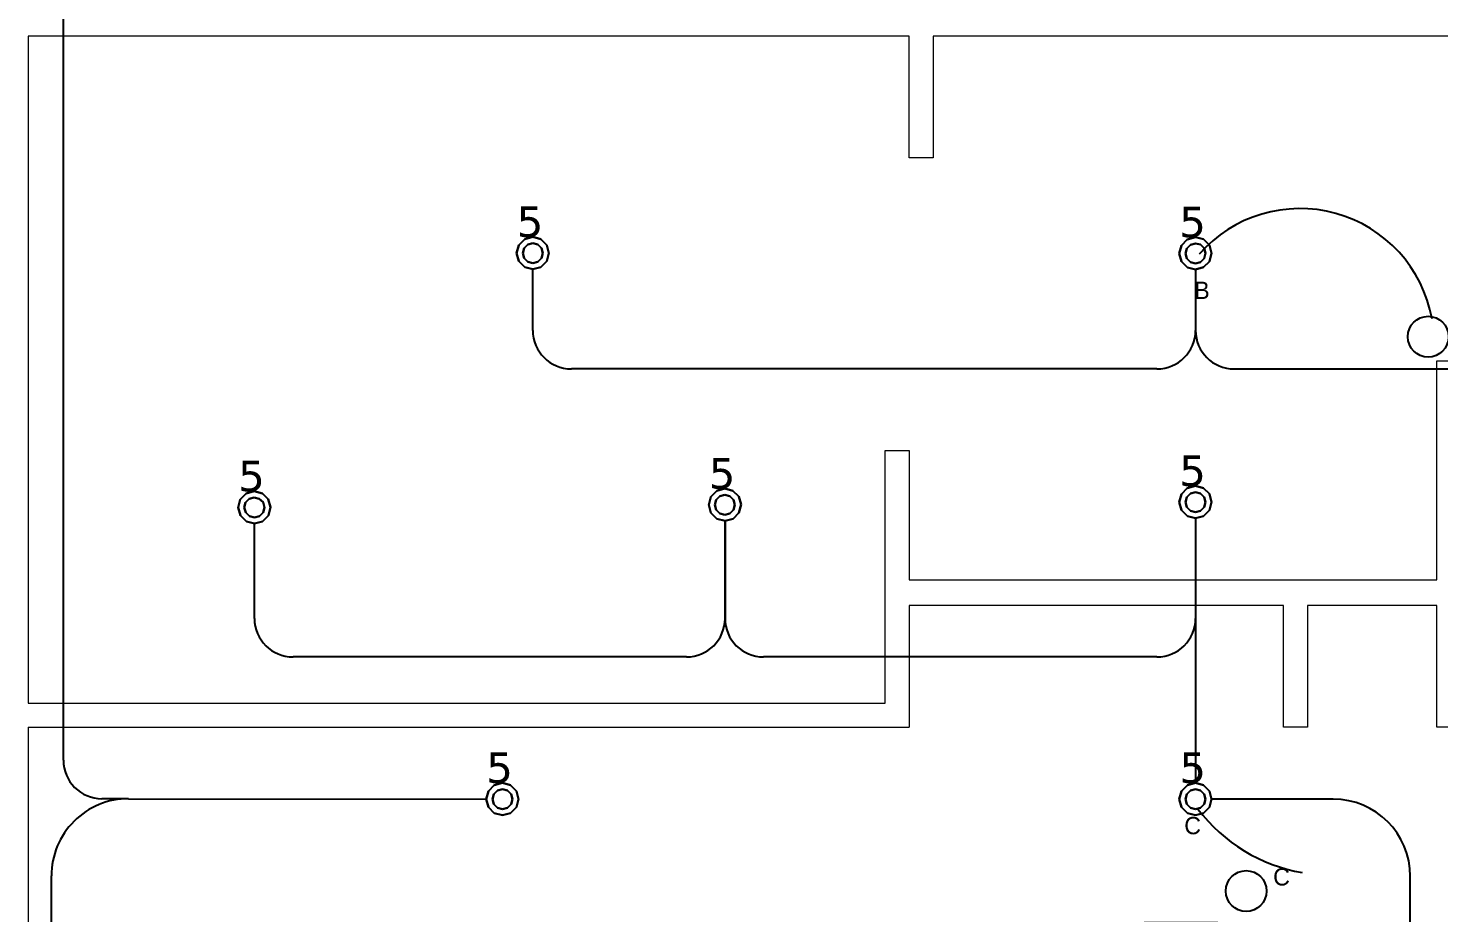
# Model space of a CAD drawing. Header units: inches. Extents: x -2 to 2474, y 1 to 287.
# Drawn here: x 21.74 to 37.42, y 126.76 to 136.59 of the extents above; entities that cross this region are included whole.
import ezdxf

# ---------------------------------------------------------------- set-up
doc = ezdxf.new("R2010")
doc.units = ezdxf.units.IN
doc.header["$MEASUREMENT"] = 0
doc.layers.add('0.25', color=4, linetype='Continuous')
doc.layers.add('PDF_0', color=7, linetype='Continuous')
for name, color, linetype, true_color in [('DLX_CALC', 3, 'Continuous', 0x00ff00), ('DLX_LUM', 7, 'Continuous', 0xffd400), ('DLX_LUMKEY_IDX', 7, 'Continuous', 0x969696)]:
    doc.layers.add(name, color=color, linetype=linetype, true_color=true_color)
doc.styles.add('TableTextStyle', font='')
doc.styles.get('TableTextStyle').set_extended_font_data('VERDANA.TTF')

msp = doc.modelspace()

# ---------------------------------------------------------------- linework, layer by layer
at = {"lineweight": 5}
for p, q in [((37.66288, 136.50394), (31.79924, 136.50394)), ((37.39636, 131.67976), (37.39636, 132.89691)), ((21.7422, 128.82789), (31.53271, 128.82789))]:
    msp.add_line(p, q, dxfattribs=at)
at = {"color": 3, "transparency": 33554585}
for centre in [(37.29984, 133.16534), (35.27725, 127.00552)]:
    msp.add_circle(centre, 0.22679, dxfattribs=at)
at = {"layer": '0.25'}
for p, q in [((22.13268, 128.46045), (22.13268, 137.222)), ((27.34949, 133.23558), (27.34949, 133.91391)), ((34.71483, 133.91138), (34.71483, 133.23558)), ((34.71483, 133.23558), (34.71483, 133.23558)), ((34.28616, 132.8069), (27.77817, 132.8069)), ((35.14351, 132.8069), (41.8209, 132.8069)), ((24.25638, 130.03482), (24.25638, 131.08883)), ((29.48561, 130.03482), (29.48561, 131.11816)), ((29.48561, 131.11816), (29.48561, 130.03482)), ((34.71483, 131.1475), (34.71483, 130.03482)), ((34.71483, 130.03482), (34.71382, 128.20609)), ((29.05693, 129.60614), (24.68506, 129.60614)), ((34.28616, 129.60614), (29.91429, 129.60614)), ((22.85837, 128.03177), (22.56136, 128.03177)), ((22.85837, 128.03177), (26.83206, 128.02653)), ((36.24382, 128.02653), (34.89338, 128.02653)), ((21.99989, 125.25187), (21.99989, 127.17441)), ((37.10118, 124.49138), (37.10118, 127.16917))]:
    msp.add_line(p, q, dxfattribs=at)
for centre, radius, start, end in [((27.77817, 133.23558), 0.42868, 180, 270), ((34.28616, 133.23558), 0.42868, 270, 0), ((35.14351, 133.23558), 0.42868, 180, 270), ((24.68506, 130.03482), 0.42868, 180, 270), ((29.05693, 130.03482), 0.42868, 270, 0), ((29.91429, 130.03482), 0.42868, 180, 270), ((34.28616, 130.03482), 0.42868, 270, 0), ((22.56136, 128.46045), 0.42868, 180, 270), ((22.85724, 127.17441), 0.85736, 89.924403, 180), ((36.24382, 127.16917), 0.85736, 0, 90)]:
    msp.add_arc(centre, radius, start, end, dxfattribs=at)
at = {"layer": 'DLX_CALC'}
for centre, radius, start, end in [((35.87507, 133.09707), 1.49178, 10.338193, 138.641454), ((36.21256, 129.02775), 1.84381, 217.076117, 260.276679)]:
    msp.add_arc(centre, radius, start, end, dxfattribs=at)
at = {"layer": 'DLX_LUM'}
for points in [[(27.25971, 134.24897, 0), (27.19399, 134.18325, 0)], [(27.19399, 134.18325, 0), (27.25971, 134.24897, 0)], [(27.19399, 134.18325, 0), (27.25971, 134.24897, 0)], [(27.25971, 134.24897, 0), (27.19399, 134.18325, 0)], [(27.29374, 134.19004, 0), (27.25292, 134.14923, 0)], [(27.25292, 134.14923, 0), (27.29374, 134.19004, 0)], [(27.34949, 134.27303, 0), (27.25971, 134.24897, 0)], [(27.25971, 134.24897, 0), (27.34949, 134.27303, 0)], [(27.25971, 134.24897, 0), (27.34949, 134.27303, 0)], [(27.34949, 134.27303, 0), (27.25971, 134.24897, 0)], [(27.25971, 134.24897, 0), (27.25971, 134.24897, 0)], [(27.25971, 134.24897, 0), (27.25971, 134.24897, 0)], [(27.34949, 134.20498, 0), (27.29374, 134.19004, 0)], [(27.29374, 134.19004, 0), (27.34949, 134.20498, 0)], [(27.43927, 134.24897, 0), (27.34949, 134.27303, 0)], [(27.34949, 134.27303, 0), (27.34949, 134.27303, 0)], [(27.34949, 134.27303, 0), (27.43927, 134.24897, 0)], [(27.34949, 134.27303, 0), (27.34949, 134.27303, 0)], [(27.34949, 134.27303, 0), (27.43927, 134.24897, 0)], [(27.43927, 134.24897, 0), (27.34949, 134.27303, 0)], [(27.40525, 134.19004, 0), (27.34949, 134.20498, 0)], [(27.34949, 134.20498, 0), (27.40525, 134.19004, 0)], [(27.44607, 134.14923, 0), (27.40525, 134.19004, 0)], [(27.40525, 134.19004, 0), (27.44607, 134.14923, 0)], [(27.50499, 134.18325, 0), (27.43927, 134.24897, 0)], [(27.43927, 134.24897, 0), (27.43927, 134.24897, 0)], [(27.43927, 134.24897, 0), (27.50499, 134.18325, 0)], [(27.43927, 134.24897, 0), (27.43927, 134.24897, 0)], [(27.43927, 134.24897, 0), (27.50499, 134.18325, 0)], [(27.50499, 134.18325, 0), (27.43927, 134.24897, 0)], [(34.62318, 134.24593, 0), (34.55782, 134.17984, 0)], [(34.55782, 134.17984, 0), (34.62318, 134.24593, 0)], [(34.55782, 134.17984, 0), (34.62318, 134.24593, 0)], [(34.62318, 134.24593, 0), (34.55782, 134.17984, 0)], [(34.65753, 134.1872, 0), (34.61694, 134.14615, 0)], [(34.61694, 134.14615, 0), (34.65753, 134.1872, 0)], [(34.71282, 134.27049, 0), (34.62318, 134.24593, 0)], [(34.62318, 134.24593, 0), (34.71282, 134.27049, 0)], [(34.62318, 134.24593, 0), (34.71282, 134.27049, 0)], [(34.71282, 134.27049, 0), (34.62318, 134.24593, 0)], [(34.62318, 134.24593, 0), (34.62318, 134.24593, 0)], [(34.62318, 134.24593, 0), (34.62318, 134.24593, 0)], [(34.7132, 134.20244, 0), (34.65753, 134.1872, 0)], [(34.65753, 134.1872, 0), (34.7132, 134.20244, 0)], [(34.80273, 134.24694, 0), (34.71282, 134.27049, 0)], [(34.71282, 134.27049, 0), (34.71282, 134.27049, 0)], [(34.71282, 134.27049, 0), (34.80273, 134.24694, 0)], [(34.71282, 134.27049, 0), (34.71282, 134.27049, 0)], [(34.71282, 134.27049, 0), (34.80273, 134.24694, 0)], [(34.80273, 134.24694, 0), (34.71282, 134.27049, 0)], [(34.76904, 134.18782, 0), (34.7132, 134.20244, 0)], [(34.7132, 134.20244, 0), (34.76904, 134.18782, 0)], [(34.81009, 134.14723, 0), (34.76904, 134.18782, 0)], [(34.76904, 134.18782, 0), (34.81009, 134.14723, 0)], [(34.86882, 134.18159, 0), (34.80273, 134.24694, 0)], [(34.80273, 134.24694, 0), (34.80273, 134.24694, 0)], [(34.80273, 134.24694, 0), (34.86882, 134.18159, 0)], [(34.80273, 134.24694, 0), (34.80273, 134.24694, 0)], [(34.80273, 134.24694, 0), (34.86882, 134.18159, 0)], [(34.86882, 134.18159, 0), (34.80273, 134.24694, 0)], [(27.19399, 134.18325, 0), (27.16993, 134.09347, 0)], [(27.16993, 134.09347, 0), (27.19399, 134.18325, 0)], [(27.16993, 134.09347, 0), (27.19399, 134.18325, 0)], [(27.19399, 134.18325, 0), (27.16993, 134.09347, 0)], [(27.16993, 134.09347, 0), (27.16993, 134.09347, 0)], [(27.16993, 134.09347, 0), (27.19399, 134.00369, 0)], [(27.19399, 134.00369, 0), (27.16993, 134.09347, 0)], [(27.16993, 134.09347, 0), (27.16993, 134.09347, 0)], [(27.19399, 134.00369, 0), (27.16993, 134.09347, 0)], [(27.16993, 134.09347, 0), (27.19399, 134.00369, 0)], [(27.19399, 134.18325, 0), (27.19399, 134.18325, 0)], [(27.19399, 134.18325, 0), (27.19399, 134.18325, 0)], [(27.25292, 134.14923, 0), (27.23798, 134.09347, 0)], [(27.23798, 134.09347, 0), (27.25292, 134.14923, 0)], [(27.23798, 134.09347, 0), (27.25292, 134.03772, 0)], [(27.25292, 134.03772, 0), (27.23798, 134.09347, 0)], [(27.25292, 134.03772, 0), (27.29374, 133.9969, 0)], [(27.29374, 133.9969, 0), (27.25292, 134.03772, 0)], [(27.40525, 133.9969, 0), (27.44607, 134.03772, 0)], [(27.44607, 134.03772, 0), (27.40525, 133.9969, 0)], [(27.46101, 134.09347, 0), (27.44607, 134.14923, 0)], [(27.44607, 134.14923, 0), (27.46101, 134.09347, 0)], [(27.44607, 134.03772, 0), (27.46101, 134.09347, 0)], [(27.46101, 134.09347, 0), (27.44607, 134.03772, 0)], [(27.52905, 134.09347, 0), (27.50499, 134.18325, 0)], [(27.50499, 134.18325, 0), (27.50499, 134.18325, 0)], [(27.50499, 134.18325, 0), (27.52905, 134.09347, 0)], [(27.50499, 134.18325, 0), (27.50499, 134.18325, 0)], [(27.50499, 134.18325, 0), (27.52905, 134.09347, 0)], [(27.52905, 134.09347, 0), (27.50499, 134.18325, 0)], [(27.50499, 134.00369, 0), (27.52905, 134.09347, 0)], [(27.52905, 134.09347, 0), (27.50499, 134.00369, 0)], [(27.52905, 134.09347, 0), (27.50499, 134.00369, 0)], [(27.50499, 134.00369, 0), (27.52905, 134.09347, 0)], [(27.52905, 134.09347, 0), (27.52905, 134.09347, 0)], [(27.52905, 134.09347, 0), (27.52905, 134.09347, 0)], [(34.55782, 134.17984, 0), (34.53427, 134.08992, 0)], [(34.53427, 134.08992, 0), (34.55782, 134.17984, 0)], [(34.53427, 134.08992, 0), (34.55782, 134.17984, 0)], [(34.55782, 134.17984, 0), (34.53427, 134.08992, 0)], [(34.53427, 134.08992, 0), (34.53427, 134.08992, 0)], [(34.53427, 134.08992, 0), (34.55883, 134.00028, 0)], [(34.55883, 134.00028, 0), (34.53427, 134.08992, 0)], [(34.53427, 134.08992, 0), (34.53427, 134.08992, 0)], [(34.55883, 134.00028, 0), (34.53427, 134.08992, 0)], [(34.53427, 134.08992, 0), (34.55883, 134.00028, 0)], [(34.55782, 134.17984, 0), (34.55782, 134.17984, 0)], [(34.55782, 134.17984, 0), (34.55782, 134.17984, 0)], [(34.61694, 134.14615, 0), (34.60231, 134.09031, 0)], [(34.60231, 134.09031, 0), (34.61694, 134.14615, 0)], [(34.60231, 134.09031, 0), (34.61757, 134.03464, 0)], [(34.61757, 134.03464, 0), (34.60231, 134.09031, 0)], [(34.61757, 134.03464, 0), (34.65861, 133.99404, 0)], [(34.65861, 133.99404, 0), (34.61757, 134.03464, 0)], [(34.77013, 133.99467, 0), (34.81071, 134.03572, 0)], [(34.81071, 134.03572, 0), (34.77013, 133.99467, 0)], [(34.82534, 134.09156, 0), (34.81009, 134.14723, 0)], [(34.81009, 134.14723, 0), (34.82534, 134.09156, 0)], [(34.81071, 134.03572, 0), (34.82534, 134.09156, 0)], [(34.82534, 134.09156, 0), (34.81071, 134.03572, 0)], [(34.89338, 134.09194, 0), (34.86882, 134.18159, 0)], [(34.86882, 134.18159, 0), (34.86882, 134.18159, 0)], [(34.86882, 134.18159, 0), (34.89338, 134.09194, 0)], [(34.86882, 134.18159, 0), (34.86882, 134.18159, 0)], [(34.86882, 134.18159, 0), (34.89338, 134.09194, 0)], [(34.89338, 134.09194, 0), (34.86882, 134.18159, 0)], [(34.86983, 134.00203, 0), (34.89338, 134.09194, 0)], [(34.89338, 134.09194, 0), (34.86983, 134.00203, 0)], [(34.89338, 134.09194, 0), (34.86983, 134.00203, 0)], [(34.86983, 134.00203, 0), (34.89338, 134.09194, 0)], [(34.89338, 134.09194, 0), (34.89338, 134.09194, 0)], [(34.89338, 134.09194, 0), (34.89338, 134.09194, 0)], [(27.19399, 134.00369, 0), (27.19399, 134.00369, 0)], [(27.19399, 134.00369, 0), (27.25971, 133.93797, 0)], [(27.25971, 133.93797, 0), (27.19399, 134.00369, 0)], [(27.19399, 134.00369, 0), (27.19399, 134.00369, 0)], [(27.25971, 133.93797, 0), (27.19399, 134.00369, 0)], [(27.19399, 134.00369, 0), (27.25971, 133.93797, 0)], [(27.25971, 133.93797, 0), (27.34949, 133.91391, 0)], [(27.34949, 133.91391, 0), (27.25971, 133.93797, 0)], [(27.25971, 133.93797, 0), (27.25971, 133.93797, 0)], [(27.25971, 133.93797, 0), (27.25971, 133.93797, 0)], [(27.34949, 133.91391, 0), (27.25971, 133.93797, 0)], [(27.25971, 133.93797, 0), (27.34949, 133.91391, 0)], [(27.29374, 133.9969, 0), (27.34949, 133.98196, 0)], [(27.34949, 133.98196, 0), (27.29374, 133.9969, 0)], [(27.34949, 133.98196, 0), (27.40525, 133.9969, 0)], [(27.40525, 133.9969, 0), (27.34949, 133.98196, 0)], [(27.34949, 133.91391, 0), (27.43927, 133.93797, 0)], [(27.43927, 133.93797, 0), (27.34949, 133.91391, 0)], [(27.43927, 133.93797, 0), (27.34949, 133.91391, 0)], [(27.34949, 133.91391, 0), (27.43927, 133.93797, 0)], [(27.34949, 133.91391, 0), (27.34949, 133.91391, 0)], [(27.34949, 133.91391, 0), (27.34949, 133.91391, 0)], [(27.43927, 133.93797, 0), (27.50499, 134.00369, 0)], [(27.50499, 134.00369, 0), (27.43927, 133.93797, 0)], [(27.50499, 134.00369, 0), (27.43927, 133.93797, 0)], [(27.43927, 133.93797, 0), (27.50499, 134.00369, 0)], [(27.43927, 133.93797, 0), (27.43927, 133.93797, 0)], [(27.43927, 133.93797, 0), (27.43927, 133.93797, 0)], [(27.50499, 134.00369, 0), (27.50499, 134.00369, 0)], [(27.50499, 134.00369, 0), (27.50499, 134.00369, 0)], [(34.55883, 134.00028, 0), (34.55883, 134.00028, 0)], [(34.55883, 134.00028, 0), (34.62492, 133.93493, 0)], [(34.62492, 133.93493, 0), (34.55883, 134.00028, 0)], [(34.55883, 134.00028, 0), (34.55883, 134.00028, 0)], [(34.62492, 133.93493, 0), (34.55883, 134.00028, 0)], [(34.55883, 134.00028, 0), (34.62492, 133.93493, 0)], [(34.62492, 133.93493, 0), (34.71483, 133.91138, 0)], [(34.71483, 133.91138, 0), (34.62492, 133.93493, 0)], [(34.62492, 133.93493, 0), (34.62492, 133.93493, 0)], [(34.62492, 133.93493, 0), (34.62492, 133.93493, 0)], [(34.71483, 133.91138, 0), (34.62492, 133.93493, 0)], [(34.62492, 133.93493, 0), (34.71483, 133.91138, 0)], [(34.65861, 133.99404, 0), (34.71445, 133.97942, 0)], [(34.71445, 133.97942, 0), (34.65861, 133.99404, 0)], [(34.71445, 133.97942, 0), (34.77013, 133.99467, 0)], [(34.77013, 133.99467, 0), (34.71445, 133.97942, 0)], [(34.71483, 133.91138, 0), (34.80448, 133.93594, 0)], [(34.80448, 133.93594, 0), (34.71483, 133.91138, 0)], [(34.80448, 133.93594, 0), (34.71483, 133.91138, 0)], [(34.71483, 133.91138, 0), (34.80448, 133.93594, 0)], [(34.71483, 133.91138, 0), (34.71483, 133.91138, 0)], [(34.71483, 133.91138, 0), (34.71483, 133.91138, 0)], [(34.80448, 133.93594, 0), (34.86983, 134.00203, 0)], [(34.86983, 134.00203, 0), (34.80448, 133.93594, 0)], [(34.86983, 134.00203, 0), (34.80448, 133.93594, 0)], [(34.80448, 133.93594, 0), (34.86983, 134.00203, 0)], [(34.80448, 133.93594, 0), (34.80448, 133.93594, 0)], [(34.80448, 133.93594, 0), (34.80448, 133.93594, 0)], [(34.86983, 134.00203, 0), (34.86983, 134.00203, 0)], [(34.86983, 134.00203, 0), (34.86983, 134.00203, 0)], [(24.16473, 131.42338, 0), (24.09937, 131.35729, 0)], [(24.09937, 131.35729, 0), (24.16473, 131.42338, 0)], [(24.09937, 131.35729, 0), (24.16473, 131.42338, 0)], [(24.16473, 131.42338, 0), (24.09937, 131.35729, 0)], [(24.19908, 131.36465, 0), (24.15849, 131.3236, 0)], [(24.15849, 131.3236, 0), (24.19908, 131.36465, 0)], [(24.25437, 131.44794, 0), (24.16473, 131.42338, 0)], [(24.16473, 131.42338, 0), (24.25437, 131.44794, 0)], [(24.16473, 131.42338, 0), (24.25437, 131.44794, 0)], [(24.25437, 131.44794, 0), (24.16473, 131.42338, 0)], [(24.16473, 131.42338, 0), (24.16473, 131.42338, 0)], [(24.16473, 131.42338, 0), (24.16473, 131.42338, 0)], [(24.25475, 131.3799, 0), (24.19908, 131.36465, 0)], [(24.19908, 131.36465, 0), (24.25475, 131.3799, 0)], [(24.34428, 131.42439, 0), (24.25437, 131.44794, 0)], [(24.25437, 131.44794, 0), (24.25437, 131.44794, 0)], [(24.25437, 131.44794, 0), (24.34428, 131.42439, 0)], [(24.25437, 131.44794, 0), (24.25437, 131.44794, 0)], [(24.25437, 131.44794, 0), (24.34428, 131.42439, 0)], [(24.34428, 131.42439, 0), (24.25437, 131.44794, 0)], [(24.31059, 131.36527, 0), (24.25475, 131.3799, 0)], [(24.25475, 131.3799, 0), (24.31059, 131.36527, 0)], [(24.35164, 131.32468, 0), (24.31059, 131.36527, 0)], [(24.31059, 131.36527, 0), (24.35164, 131.32468, 0)], [(24.41037, 131.35904, 0), (24.34428, 131.42439, 0)], [(24.34428, 131.42439, 0), (24.34428, 131.42439, 0)], [(24.34428, 131.42439, 0), (24.41037, 131.35904, 0)], [(24.34428, 131.42439, 0), (24.34428, 131.42439, 0)], [(24.34428, 131.42439, 0), (24.41037, 131.35904, 0)], [(24.41037, 131.35904, 0), (24.34428, 131.42439, 0)], [(29.3286, 131.38662, 0), (29.30505, 131.29671, 0)], [(29.30505, 131.29671, 0), (29.3286, 131.38662, 0)], [(29.30505, 131.29671, 0), (29.3286, 131.38662, 0)], [(29.3286, 131.38662, 0), (29.30505, 131.29671, 0)], [(29.39395, 131.45271, 0), (29.3286, 131.38662, 0)], [(29.3286, 131.38662, 0), (29.39395, 131.45271, 0)], [(29.3286, 131.38662, 0), (29.39395, 131.45271, 0)], [(29.39395, 131.45271, 0), (29.3286, 131.38662, 0)], [(29.3286, 131.38662, 0), (29.3286, 131.38662, 0)], [(29.3286, 131.38662, 0), (29.3286, 131.38662, 0)], [(29.4283, 131.39398, 0), (29.38771, 131.35293, 0)], [(29.38771, 131.35293, 0), (29.4283, 131.39398, 0)], [(29.48359, 131.47727, 0), (29.39395, 131.45271, 0)], [(29.39395, 131.45271, 0), (29.48359, 131.47727, 0)], [(29.39395, 131.45271, 0), (29.48359, 131.47727, 0)], [(29.48359, 131.47727, 0), (29.39395, 131.45271, 0)], [(29.39395, 131.45271, 0), (29.39395, 131.45271, 0)], [(29.39395, 131.45271, 0), (29.39395, 131.45271, 0)], [(29.48397, 131.40923, 0), (29.4283, 131.39398, 0)], [(29.4283, 131.39398, 0), (29.48397, 131.40923, 0)], [(29.57351, 131.45372, 0), (29.48359, 131.47727, 0)], [(29.48359, 131.47727, 0), (29.48359, 131.47727, 0)], [(29.48359, 131.47727, 0), (29.57351, 131.45372, 0)], [(29.48359, 131.47727, 0), (29.48359, 131.47727, 0)], [(29.48359, 131.47727, 0), (29.57351, 131.45372, 0)], [(29.57351, 131.45372, 0), (29.48359, 131.47727, 0)], [(29.53982, 131.39461, 0), (29.48397, 131.40923, 0)], [(29.48397, 131.40923, 0), (29.53982, 131.39461, 0)], [(29.58086, 131.35401, 0), (29.53982, 131.39461, 0)], [(29.53982, 131.39461, 0), (29.58086, 131.35401, 0)], [(29.6396, 131.38837, 0), (29.57351, 131.45372, 0)], [(29.57351, 131.45372, 0), (29.57351, 131.45372, 0)], [(29.57351, 131.45372, 0), (29.6396, 131.38837, 0)], [(29.57351, 131.45372, 0), (29.57351, 131.45372, 0)], [(29.57351, 131.45372, 0), (29.6396, 131.38837, 0)], [(29.6396, 131.38837, 0), (29.57351, 131.45372, 0)], [(29.66415, 131.29873, 0), (29.6396, 131.38837, 0)], [(29.6396, 131.38837, 0), (29.6396, 131.38837, 0)], [(29.6396, 131.38837, 0), (29.66415, 131.29873, 0)], [(29.6396, 131.38837, 0), (29.6396, 131.38837, 0)], [(29.6396, 131.38837, 0), (29.66415, 131.29873, 0)], [(29.66415, 131.29873, 0), (29.6396, 131.38837, 0)], [(34.55782, 131.41596, 0), (34.53427, 131.32604, 0)], [(34.53427, 131.32604, 0), (34.55782, 131.41596, 0)], [(34.53427, 131.32604, 0), (34.55782, 131.41596, 0)], [(34.55782, 131.41596, 0), (34.53427, 131.32604, 0)], [(34.62318, 131.48205, 0), (34.55782, 131.41596, 0)], [(34.55782, 131.41596, 0), (34.62318, 131.48205, 0)], [(34.55782, 131.41596, 0), (34.62318, 131.48205, 0)], [(34.62318, 131.48205, 0), (34.55782, 131.41596, 0)], [(34.55782, 131.41596, 0), (34.55782, 131.41596, 0)], [(34.55782, 131.41596, 0), (34.55782, 131.41596, 0)], [(34.61694, 131.38227, 0), (34.60231, 131.32643, 0)], [(34.60231, 131.32643, 0), (34.61694, 131.38227, 0)], [(34.65753, 131.42332, 0), (34.61694, 131.38227, 0)], [(34.61694, 131.38227, 0), (34.65753, 131.42332, 0)], [(34.71282, 131.50661, 0), (34.62318, 131.48205, 0)], [(34.62318, 131.48205, 0), (34.71282, 131.50661, 0)], [(34.62318, 131.48205, 0), (34.71282, 131.50661, 0)], [(34.71282, 131.50661, 0), (34.62318, 131.48205, 0)], [(34.62318, 131.48205, 0), (34.62318, 131.48205, 0)], [(34.62318, 131.48205, 0), (34.62318, 131.48205, 0)], [(34.7132, 131.43857, 0), (34.65753, 131.42332, 0)], [(34.65753, 131.42332, 0), (34.7132, 131.43857, 0)], [(34.80273, 131.48306, 0), (34.71282, 131.50661, 0)], [(34.71282, 131.50661, 0), (34.71282, 131.50661, 0)], [(34.71282, 131.50661, 0), (34.80273, 131.48306, 0)], [(34.71282, 131.50661, 0), (34.71282, 131.50661, 0)], [(34.71282, 131.50661, 0), (34.80273, 131.48306, 0)], [(34.80273, 131.48306, 0), (34.71282, 131.50661, 0)], [(34.76904, 131.42394, 0), (34.7132, 131.43857, 0)], [(34.7132, 131.43857, 0), (34.76904, 131.42394, 0)], [(34.81009, 131.38335, 0), (34.76904, 131.42394, 0)], [(34.76904, 131.42394, 0), (34.81009, 131.38335, 0)], [(34.86882, 131.41771, 0), (34.80273, 131.48306, 0)], [(34.80273, 131.48306, 0), (34.80273, 131.48306, 0)], [(34.80273, 131.48306, 0), (34.86882, 131.41771, 0)], [(34.80273, 131.48306, 0), (34.80273, 131.48306, 0)], [(34.80273, 131.48306, 0), (34.86882, 131.41771, 0)], [(34.86882, 131.41771, 0), (34.80273, 131.48306, 0)], [(34.82534, 131.32768, 0), (34.81009, 131.38335, 0)], [(34.81009, 131.38335, 0), (34.82534, 131.32768, 0)], [(34.89338, 131.32806, 0), (34.86882, 131.41771, 0)], [(34.86882, 131.41771, 0), (34.86882, 131.41771, 0)], [(34.86882, 131.41771, 0), (34.89338, 131.32806, 0)], [(34.86882, 131.41771, 0), (34.86882, 131.41771, 0)], [(34.86882, 131.41771, 0), (34.89338, 131.32806, 0)], [(34.89338, 131.32806, 0), (34.86882, 131.41771, 0)], [(24.09937, 131.35729, 0), (24.07582, 131.26738, 0)], [(24.07582, 131.26738, 0), (24.09937, 131.35729, 0)], [(24.07582, 131.26738, 0), (24.09937, 131.35729, 0)], [(24.09937, 131.35729, 0), (24.07582, 131.26738, 0)], [(24.07582, 131.26738, 0), (24.07582, 131.26738, 0)], [(24.07582, 131.26738, 0), (24.10038, 131.17773, 0)], [(24.10038, 131.17773, 0), (24.07582, 131.26738, 0)], [(24.07582, 131.26738, 0), (24.07582, 131.26738, 0)], [(24.10038, 131.17773, 0), (24.07582, 131.26738, 0)], [(24.07582, 131.26738, 0), (24.10038, 131.17773, 0)], [(24.09937, 131.35729, 0), (24.09937, 131.35729, 0)], [(24.09937, 131.35729, 0), (24.09937, 131.35729, 0)], [(24.15849, 131.3236, 0), (24.14386, 131.26776, 0)], [(24.14386, 131.26776, 0), (24.15849, 131.3236, 0)], [(24.14386, 131.26776, 0), (24.15911, 131.21209, 0)], [(24.15911, 131.21209, 0), (24.14386, 131.26776, 0)], [(24.15911, 131.21209, 0), (24.20016, 131.1715, 0)], [(24.20016, 131.1715, 0), (24.15911, 131.21209, 0)], [(24.31167, 131.17212, 0), (24.35226, 131.21317, 0)], [(24.35226, 131.21317, 0), (24.31167, 131.17212, 0)], [(24.36689, 131.26901, 0), (24.35164, 131.32468, 0)], [(24.35164, 131.32468, 0), (24.36689, 131.26901, 0)], [(24.35226, 131.21317, 0), (24.36689, 131.26901, 0)], [(24.36689, 131.26901, 0), (24.35226, 131.21317, 0)], [(24.43493, 131.2694, 0), (24.41037, 131.35904, 0)], [(24.41037, 131.35904, 0), (24.41037, 131.35904, 0)], [(24.41037, 131.35904, 0), (24.43493, 131.2694, 0)], [(24.41037, 131.35904, 0), (24.41037, 131.35904, 0)], [(24.41037, 131.35904, 0), (24.43493, 131.2694, 0)], [(24.43493, 131.2694, 0), (24.41037, 131.35904, 0)], [(24.41138, 131.17948, 0), (24.43493, 131.2694, 0)], [(24.43493, 131.2694, 0), (24.41138, 131.17948, 0)], [(24.43493, 131.2694, 0), (24.41138, 131.17948, 0)], [(24.41138, 131.17948, 0), (24.43493, 131.2694, 0)], [(24.43493, 131.2694, 0), (24.43493, 131.2694, 0)], [(24.43493, 131.2694, 0), (24.43493, 131.2694, 0)], [(29.30505, 131.29671, 0), (29.30505, 131.29671, 0)], [(29.30505, 131.29671, 0), (29.3296, 131.20706, 0)], [(29.3296, 131.20706, 0), (29.30505, 131.29671, 0)], [(29.30505, 131.29671, 0), (29.30505, 131.29671, 0)], [(29.3296, 131.20706, 0), (29.30505, 131.29671, 0)], [(29.30505, 131.29671, 0), (29.3296, 131.20706, 0)], [(29.3296, 131.20706, 0), (29.3296, 131.20706, 0)], [(29.3296, 131.20706, 0), (29.3957, 131.14171, 0)], [(29.3957, 131.14171, 0), (29.3296, 131.20706, 0)], [(29.3296, 131.20706, 0), (29.3296, 131.20706, 0)], [(29.3957, 131.14171, 0), (29.3296, 131.20706, 0)], [(29.3296, 131.20706, 0), (29.3957, 131.14171, 0)], [(29.38771, 131.35293, 0), (29.37309, 131.29709, 0)], [(29.37309, 131.29709, 0), (29.38771, 131.35293, 0)], [(29.37309, 131.29709, 0), (29.38834, 131.24142, 0)], [(29.38834, 131.24142, 0), (29.37309, 131.29709, 0)], [(29.38834, 131.24142, 0), (29.42939, 131.20083, 0)], [(29.42939, 131.20083, 0), (29.38834, 131.24142, 0)], [(29.5409, 131.20145, 0), (29.58149, 131.2425, 0)], [(29.58149, 131.2425, 0), (29.5409, 131.20145, 0)], [(29.57525, 131.14272, 0), (29.6406, 131.20881, 0)], [(29.6406, 131.20881, 0), (29.57525, 131.14272, 0)], [(29.6406, 131.20881, 0), (29.57525, 131.14272, 0)], [(29.57525, 131.14272, 0), (29.6406, 131.20881, 0)], [(29.59611, 131.29834, 0), (29.58086, 131.35401, 0)], [(29.58086, 131.35401, 0), (29.59611, 131.29834, 0)], [(29.58149, 131.2425, 0), (29.59611, 131.29834, 0)], [(29.59611, 131.29834, 0), (29.58149, 131.2425, 0)], [(29.6406, 131.20881, 0), (29.66415, 131.29873, 0)], [(29.66415, 131.29873, 0), (29.6406, 131.20881, 0)], [(29.66415, 131.29873, 0), (29.6406, 131.20881, 0)], [(29.6406, 131.20881, 0), (29.66415, 131.29873, 0)], [(29.6406, 131.20881, 0), (29.6406, 131.20881, 0)], [(29.6406, 131.20881, 0), (29.6406, 131.20881, 0)], [(29.66415, 131.29873, 0), (29.66415, 131.29873, 0)], [(29.66415, 131.29873, 0), (29.66415, 131.29873, 0)], [(34.53427, 131.32604, 0), (34.53427, 131.32604, 0)], [(34.53427, 131.32604, 0), (34.55883, 131.2364, 0)], [(34.55883, 131.2364, 0), (34.53427, 131.32604, 0)], [(34.53427, 131.32604, 0), (34.53427, 131.32604, 0)], [(34.55883, 131.2364, 0), (34.53427, 131.32604, 0)], [(34.53427, 131.32604, 0), (34.55883, 131.2364, 0)], [(34.55883, 131.2364, 0), (34.55883, 131.2364, 0)], [(34.55883, 131.2364, 0), (34.62492, 131.17105, 0)], [(34.62492, 131.17105, 0), (34.55883, 131.2364, 0)], [(34.55883, 131.2364, 0), (34.55883, 131.2364, 0)], [(34.62492, 131.17105, 0), (34.55883, 131.2364, 0)], [(34.55883, 131.2364, 0), (34.62492, 131.17105, 0)], [(34.60231, 131.32643, 0), (34.61757, 131.27076, 0)], [(34.61757, 131.27076, 0), (34.60231, 131.32643, 0)], [(34.61757, 131.27076, 0), (34.65861, 131.23017, 0)], [(34.65861, 131.23017, 0), (34.61757, 131.27076, 0)], [(34.65861, 131.23017, 0), (34.71445, 131.21554, 0)], [(34.71445, 131.21554, 0), (34.65861, 131.23017, 0)], [(34.71445, 131.21554, 0), (34.77013, 131.23079, 0)], [(34.77013, 131.23079, 0), (34.71445, 131.21554, 0)], [(34.77013, 131.23079, 0), (34.81071, 131.27184, 0)], [(34.81071, 131.27184, 0), (34.77013, 131.23079, 0)], [(34.80448, 131.17206, 0), (34.86983, 131.23815, 0)], [(34.86983, 131.23815, 0), (34.80448, 131.17206, 0)], [(34.86983, 131.23815, 0), (34.80448, 131.17206, 0)], [(34.80448, 131.17206, 0), (34.86983, 131.23815, 0)], [(34.81071, 131.27184, 0), (34.82534, 131.32768, 0)], [(34.82534, 131.32768, 0), (34.81071, 131.27184, 0)], [(34.86983, 131.23815, 0), (34.89338, 131.32806, 0)], [(34.89338, 131.32806, 0), (34.86983, 131.23815, 0)], [(34.89338, 131.32806, 0), (34.86983, 131.23815, 0)], [(34.86983, 131.23815, 0), (34.89338, 131.32806, 0)], [(34.86983, 131.23815, 0), (34.86983, 131.23815, 0)], [(34.86983, 131.23815, 0), (34.86983, 131.23815, 0)], [(34.89338, 131.32806, 0), (34.89338, 131.32806, 0)], [(34.89338, 131.32806, 0), (34.89338, 131.32806, 0)], [(24.10038, 131.17773, 0), (24.10038, 131.17773, 0)], [(24.10038, 131.17773, 0), (24.16647, 131.11238, 0)], [(24.16647, 131.11238, 0), (24.10038, 131.17773, 0)], [(24.10038, 131.17773, 0), (24.10038, 131.17773, 0)], [(24.16647, 131.11238, 0), (24.10038, 131.17773, 0)], [(24.10038, 131.17773, 0), (24.16647, 131.11238, 0)], [(24.16647, 131.11238, 0), (24.25638, 131.08883, 0)], [(24.25638, 131.08883, 0), (24.16647, 131.11238, 0)], [(24.16647, 131.11238, 0), (24.16647, 131.11238, 0)], [(24.16647, 131.11238, 0), (24.16647, 131.11238, 0)], [(24.25638, 131.08883, 0), (24.16647, 131.11238, 0)], [(24.16647, 131.11238, 0), (24.25638, 131.08883, 0)], [(24.20016, 131.1715, 0), (24.256, 131.15687, 0)], [(24.256, 131.15687, 0), (24.20016, 131.1715, 0)], [(24.256, 131.15687, 0), (24.31167, 131.17212, 0)], [(24.31167, 131.17212, 0), (24.256, 131.15687, 0)], [(24.25638, 131.08883, 0), (24.34602, 131.11339, 0)], [(24.34602, 131.11339, 0), (24.25638, 131.08883, 0)], [(24.34602, 131.11339, 0), (24.25638, 131.08883, 0)], [(24.25638, 131.08883, 0), (24.34602, 131.11339, 0)], [(24.25638, 131.08883, 0), (24.25638, 131.08883, 0)], [(24.25638, 131.08883, 0), (24.25638, 131.08883, 0)], [(24.34602, 131.11339, 0), (24.41138, 131.17948, 0)], [(24.41138, 131.17948, 0), (24.34602, 131.11339, 0)], [(24.41138, 131.17948, 0), (24.34602, 131.11339, 0)], [(24.34602, 131.11339, 0), (24.41138, 131.17948, 0)], [(24.34602, 131.11339, 0), (24.34602, 131.11339, 0)], [(24.34602, 131.11339, 0), (24.34602, 131.11339, 0)], [(24.41138, 131.17948, 0), (24.41138, 131.17948, 0)], [(24.41138, 131.17948, 0), (24.41138, 131.17948, 0)], [(29.3957, 131.14171, 0), (29.48561, 131.11816, 0)], [(29.48561, 131.11816, 0), (29.3957, 131.14171, 0)], [(29.3957, 131.14171, 0), (29.3957, 131.14171, 0)], [(29.3957, 131.14171, 0), (29.3957, 131.14171, 0)], [(29.48561, 131.11816, 0), (29.3957, 131.14171, 0)], [(29.3957, 131.14171, 0), (29.48561, 131.11816, 0)], [(29.42939, 131.20083, 0), (29.48523, 131.18621, 0)], [(29.48523, 131.18621, 0), (29.42939, 131.20083, 0)], [(29.48523, 131.18621, 0), (29.5409, 131.20145, 0)], [(29.5409, 131.20145, 0), (29.48523, 131.18621, 0)], [(29.48561, 131.11816, 0), (29.57525, 131.14272, 0)], [(29.57525, 131.14272, 0), (29.48561, 131.11816, 0)], [(29.57525, 131.14272, 0), (29.48561, 131.11816, 0)], [(29.48561, 131.11816, 0), (29.57525, 131.14272, 0)], [(29.48561, 131.11816, 0), (29.48561, 131.11816, 0)], [(29.48561, 131.11816, 0), (29.48561, 131.11816, 0)], [(29.57525, 131.14272, 0), (29.57525, 131.14272, 0)], [(29.57525, 131.14272, 0), (29.57525, 131.14272, 0)], [(34.62492, 131.17105, 0), (34.71483, 131.1475, 0)], [(34.71483, 131.1475, 0), (34.62492, 131.17105, 0)], [(34.62492, 131.17105, 0), (34.62492, 131.17105, 0)], [(34.62492, 131.17105, 0), (34.62492, 131.17105, 0)], [(34.71483, 131.1475, 0), (34.62492, 131.17105, 0)], [(34.62492, 131.17105, 0), (34.71483, 131.1475, 0)], [(34.71483, 131.1475, 0), (34.80448, 131.17206, 0)], [(34.80448, 131.17206, 0), (34.71483, 131.1475, 0)], [(34.80448, 131.17206, 0), (34.71483, 131.1475, 0)], [(34.71483, 131.1475, 0), (34.80448, 131.17206, 0)], [(34.71483, 131.1475, 0), (34.71483, 131.1475, 0)], [(34.71483, 131.1475, 0), (34.71483, 131.1475, 0)], [(34.80448, 131.17206, 0), (34.80448, 131.17206, 0)], [(34.80448, 131.17206, 0), (34.80448, 131.17206, 0)], [(26.85611, 128.11631, 0), (26.83206, 128.02653, 0)], [(26.83206, 128.02653, 0), (26.85611, 128.11631, 0)], [(26.83206, 128.02653, 0), (26.85611, 128.11631, 0)], [(26.85611, 128.11631, 0), (26.83206, 128.02653, 0)], [(26.92183, 128.18203, 0), (26.85611, 128.11631, 0)], [(26.85611, 128.11631, 0), (26.92183, 128.18203, 0)], [(26.85611, 128.11631, 0), (26.92183, 128.18203, 0)], [(26.92183, 128.18203, 0), (26.85611, 128.11631, 0)], [(26.85611, 128.11631, 0), (26.85611, 128.11631, 0)], [(26.85611, 128.11631, 0), (26.85611, 128.11631, 0)], [(26.91504, 128.08228, 0), (26.9001, 128.02653, 0)], [(26.9001, 128.02653, 0), (26.91504, 128.08228, 0)], [(26.95586, 128.1231, 0), (26.91504, 128.08228, 0)], [(26.91504, 128.08228, 0), (26.95586, 128.1231, 0)], [(27.01161, 128.20609, 0), (26.92183, 128.18203, 0)], [(26.92183, 128.18203, 0), (27.01161, 128.20609, 0)], [(26.92183, 128.18203, 0), (27.01161, 128.20609, 0)], [(27.01161, 128.20609, 0), (26.92183, 128.18203, 0)], [(26.92183, 128.18203, 0), (26.92183, 128.18203, 0)], [(26.92183, 128.18203, 0), (26.92183, 128.18203, 0)], [(27.01161, 128.13804, 0), (26.95586, 128.1231, 0)], [(26.95586, 128.1231, 0), (27.01161, 128.13804, 0)], [(27.10139, 128.18203, 0), (27.01161, 128.20609, 0)], [(27.01161, 128.20609, 0), (27.01161, 128.20609, 0)], [(27.01161, 128.20609, 0), (27.10139, 128.18203, 0)], [(27.01161, 128.20609, 0), (27.01161, 128.20609, 0)], [(27.01161, 128.20609, 0), (27.10139, 128.18203, 0)], [(27.10139, 128.18203, 0), (27.01161, 128.20609, 0)], [(27.06737, 128.1231, 0), (27.01161, 128.13804, 0)], [(27.01161, 128.13804, 0), (27.06737, 128.1231, 0)], [(27.10819, 128.08228, 0), (27.06737, 128.1231, 0)], [(27.06737, 128.1231, 0), (27.10819, 128.08228, 0)], [(27.16712, 128.11631, 0), (27.10139, 128.18203, 0)], [(27.10139, 128.18203, 0), (27.10139, 128.18203, 0)], [(27.10139, 128.18203, 0), (27.16712, 128.11631, 0)], [(27.10139, 128.18203, 0), (27.10139, 128.18203, 0)], [(27.10139, 128.18203, 0), (27.16712, 128.11631, 0)], [(27.16712, 128.11631, 0), (27.10139, 128.18203, 0)], [(27.12313, 128.02653, 0), (27.10819, 128.08228, 0)], [(27.10819, 128.08228, 0), (27.12313, 128.02653, 0)], [(27.19117, 128.02653, 0), (27.16712, 128.11631, 0)], [(27.16712, 128.11631, 0), (27.16712, 128.11631, 0)], [(27.16712, 128.11631, 0), (27.19117, 128.02653, 0)], [(27.16712, 128.11631, 0), (27.16712, 128.11631, 0)], [(27.16712, 128.11631, 0), (27.19117, 128.02653, 0)], [(27.19117, 128.02653, 0), (27.16712, 128.11631, 0)], [(34.55832, 128.11631, 0), (34.53427, 128.02653, 0)], [(34.53427, 128.02653, 0), (34.55832, 128.11631, 0)], [(34.53427, 128.02653, 0), (34.55832, 128.11631, 0)], [(34.55832, 128.11631, 0), (34.53427, 128.02653, 0)], [(34.62405, 128.18203, 0), (34.55832, 128.11631, 0)], [(34.55832, 128.11631, 0), (34.62405, 128.18203, 0)], [(34.55832, 128.11631, 0), (34.62405, 128.18203, 0)], [(34.62405, 128.18203, 0), (34.55832, 128.11631, 0)], [(34.55832, 128.11631, 0), (34.55832, 128.11631, 0)], [(34.55832, 128.11631, 0), (34.55832, 128.11631, 0)], [(34.61725, 128.08228, 0), (34.60231, 128.02653, 0)], [(34.60231, 128.02653, 0), (34.61725, 128.08228, 0)], [(34.65807, 128.1231, 0), (34.61725, 128.08228, 0)], [(34.61725, 128.08228, 0), (34.65807, 128.1231, 0)], [(34.71382, 128.20609, 0), (34.62405, 128.18203, 0)], [(34.62405, 128.18203, 0), (34.71382, 128.20609, 0)], [(34.62405, 128.18203, 0), (34.71382, 128.20609, 0)], [(34.71382, 128.20609, 0), (34.62405, 128.18203, 0)], [(34.62405, 128.18203, 0), (34.62405, 128.18203, 0)], [(34.62405, 128.18203, 0), (34.62405, 128.18203, 0)], [(34.71382, 128.13804, 0), (34.65807, 128.1231, 0)], [(34.65807, 128.1231, 0), (34.71382, 128.13804, 0)], [(34.8036, 128.18203, 0), (34.71382, 128.20609, 0)], [(34.71382, 128.20609, 0), (34.71382, 128.20609, 0)], [(34.71382, 128.20609, 0), (34.8036, 128.18203, 0)], [(34.71382, 128.20609, 0), (34.71382, 128.20609, 0)], [(34.71382, 128.20609, 0), (34.8036, 128.18203, 0)], [(34.8036, 128.18203, 0), (34.71382, 128.20609, 0)], [(34.76958, 128.1231, 0), (34.71382, 128.13804, 0)], [(34.71382, 128.13804, 0), (34.76958, 128.1231, 0)], [(34.8104, 128.08228, 0), (34.76958, 128.1231, 0)], [(34.76958, 128.1231, 0), (34.8104, 128.08228, 0)], [(34.86933, 128.11631, 0), (34.8036, 128.18203, 0)], [(34.8036, 128.18203, 0), (34.8036, 128.18203, 0)], [(34.8036, 128.18203, 0), (34.86933, 128.11631, 0)], [(34.8036, 128.18203, 0), (34.8036, 128.18203, 0)], [(34.8036, 128.18203, 0), (34.86933, 128.11631, 0)], [(34.86933, 128.11631, 0), (34.8036, 128.18203, 0)], [(34.82534, 128.02653, 0), (34.8104, 128.08228, 0)], [(34.8104, 128.08228, 0), (34.82534, 128.02653, 0)], [(34.89338, 128.02653, 0), (34.86933, 128.11631, 0)], [(34.86933, 128.11631, 0), (34.86933, 128.11631, 0)], [(34.86933, 128.11631, 0), (34.89338, 128.02653, 0)], [(34.86933, 128.11631, 0), (34.86933, 128.11631, 0)], [(34.86933, 128.11631, 0), (34.89338, 128.02653, 0)], [(34.89338, 128.02653, 0), (34.86933, 128.11631, 0)], [(26.83206, 128.02653, 0), (26.83206, 128.02653, 0)], [(26.83206, 128.02653, 0), (26.85611, 127.93675, 0)], [(26.85611, 127.93675, 0), (26.83206, 128.02653, 0)], [(26.83206, 128.02653, 0), (26.83206, 128.02653, 0)], [(26.85611, 127.93675, 0), (26.83206, 128.02653, 0)], [(26.83206, 128.02653, 0), (26.85611, 127.93675, 0)], [(26.85611, 127.93675, 0), (26.85611, 127.93675, 0)], [(26.85611, 127.93675, 0), (26.92183, 127.87103, 0)], [(26.92183, 127.87103, 0), (26.85611, 127.93675, 0)], [(26.85611, 127.93675, 0), (26.85611, 127.93675, 0)], [(26.92183, 127.87103, 0), (26.85611, 127.93675, 0)], [(26.85611, 127.93675, 0), (26.92183, 127.87103, 0)], [(26.9001, 128.02653, 0), (26.91504, 127.97077, 0)], [(26.91504, 127.97077, 0), (26.9001, 128.02653, 0)], [(26.91504, 127.97077, 0), (26.95586, 127.92996, 0)], [(26.95586, 127.92996, 0), (26.91504, 127.97077, 0)], [(26.95586, 127.92996, 0), (27.01161, 127.91502, 0)], [(27.01161, 127.91502, 0), (26.95586, 127.92996, 0)], [(27.01161, 127.91502, 0), (27.06737, 127.92996, 0)], [(27.06737, 127.92996, 0), (27.01161, 127.91502, 0)], [(27.06737, 127.92996, 0), (27.10819, 127.97077, 0)], [(27.10819, 127.97077, 0), (27.06737, 127.92996, 0)], [(27.10139, 127.87103, 0), (27.16712, 127.93675, 0)], [(27.16712, 127.93675, 0), (27.10139, 127.87103, 0)], [(27.16712, 127.93675, 0), (27.10139, 127.87103, 0)], [(27.10139, 127.87103, 0), (27.16712, 127.93675, 0)], [(27.10819, 127.97077, 0), (27.12313, 128.02653, 0)], [(27.12313, 128.02653, 0), (27.10819, 127.97077, 0)], [(27.16712, 127.93675, 0), (27.19117, 128.02653, 0)], [(27.19117, 128.02653, 0), (27.16712, 127.93675, 0)], [(27.19117, 128.02653, 0), (27.16712, 127.93675, 0)], [(27.16712, 127.93675, 0), (27.19117, 128.02653, 0)], [(27.16712, 127.93675, 0), (27.16712, 127.93675, 0)], [(27.16712, 127.93675, 0), (27.16712, 127.93675, 0)], [(27.19117, 128.02653, 0), (27.19117, 128.02653, 0)], [(27.19117, 128.02653, 0), (27.19117, 128.02653, 0)], [(34.53427, 128.02653, 0), (34.53427, 128.02653, 0)], [(34.53427, 128.02653, 0), (34.55832, 127.93675, 0)], [(34.55832, 127.93675, 0), (34.53427, 128.02653, 0)], [(34.53427, 128.02653, 0), (34.53427, 128.02653, 0)], [(34.55832, 127.93675, 0), (34.53427, 128.02653, 0)], [(34.53427, 128.02653, 0), (34.55832, 127.93675, 0)], [(34.55832, 127.93675, 0), (34.55832, 127.93675, 0)], [(34.55832, 127.93675, 0), (34.62405, 127.87103, 0)], [(34.62405, 127.87103, 0), (34.55832, 127.93675, 0)], [(34.55832, 127.93675, 0), (34.55832, 127.93675, 0)], [(34.62405, 127.87103, 0), (34.55832, 127.93675, 0)], [(34.55832, 127.93675, 0), (34.62405, 127.87103, 0)], [(34.60231, 128.02653, 0), (34.61725, 127.97077, 0)], [(34.61725, 127.97077, 0), (34.60231, 128.02653, 0)], [(34.61725, 127.97077, 0), (34.65807, 127.92996, 0)], [(34.65807, 127.92996, 0), (34.61725, 127.97077, 0)], [(34.65807, 127.92996, 0), (34.71382, 127.91502, 0)], [(34.71382, 127.91502, 0), (34.65807, 127.92996, 0)], [(34.71382, 127.91502, 0), (34.76958, 127.92996, 0)], [(34.76958, 127.92996, 0), (34.71382, 127.91502, 0)], [(34.76958, 127.92996, 0), (34.8104, 127.97077, 0)], [(34.8104, 127.97077, 0), (34.76958, 127.92996, 0)], [(34.8036, 127.87103, 0), (34.86933, 127.93675, 0)], [(34.86933, 127.93675, 0), (34.8036, 127.87103, 0)], [(34.86933, 127.93675, 0), (34.8036, 127.87103, 0)], [(34.8036, 127.87103, 0), (34.86933, 127.93675, 0)], [(34.8104, 127.97077, 0), (34.82534, 128.02653, 0)], [(34.82534, 128.02653, 0), (34.8104, 127.97077, 0)], [(34.86933, 127.93675, 0), (34.89338, 128.02653, 0)], [(34.89338, 128.02653, 0), (34.86933, 127.93675, 0)], [(34.89338, 128.02653, 0), (34.86933, 127.93675, 0)], [(34.86933, 127.93675, 0), (34.89338, 128.02653, 0)], [(34.86933, 127.93675, 0), (34.86933, 127.93675, 0)], [(34.86933, 127.93675, 0), (34.86933, 127.93675, 0)], [(34.89338, 128.02653, 0), (34.89338, 128.02653, 0)], [(34.89338, 128.02653, 0), (34.89338, 128.02653, 0)], [(26.92183, 127.87103, 0), (27.01161, 127.84697, 0)], [(27.01161, 127.84697, 0), (26.92183, 127.87103, 0)], [(26.92183, 127.87103, 0), (26.92183, 127.87103, 0)], [(26.92183, 127.87103, 0), (26.92183, 127.87103, 0)], [(27.01161, 127.84697, 0), (26.92183, 127.87103, 0)], [(26.92183, 127.87103, 0), (27.01161, 127.84697, 0)], [(27.01161, 127.84697, 0), (27.10139, 127.87103, 0)], [(27.10139, 127.87103, 0), (27.01161, 127.84697, 0)], [(27.10139, 127.87103, 0), (27.01161, 127.84697, 0)], [(27.01161, 127.84697, 0), (27.10139, 127.87103, 0)], [(27.01161, 127.84697, 0), (27.01161, 127.84697, 0)], [(27.01161, 127.84697, 0), (27.01161, 127.84697, 0)], [(27.10139, 127.87103, 0), (27.10139, 127.87103, 0)], [(27.10139, 127.87103, 0), (27.10139, 127.87103, 0)], [(34.62405, 127.87103, 0), (34.71382, 127.84697, 0)], [(34.71382, 127.84697, 0), (34.62405, 127.87103, 0)], [(34.62405, 127.87103, 0), (34.62405, 127.87103, 0)], [(34.62405, 127.87103, 0), (34.62405, 127.87103, 0)], [(34.71382, 127.84697, 0), (34.62405, 127.87103, 0)], [(34.62405, 127.87103, 0), (34.71382, 127.84697, 0)], [(34.71382, 127.84697, 0), (34.8036, 127.87103, 0)], [(34.8036, 127.87103, 0), (34.71382, 127.84697, 0)], [(34.8036, 127.87103, 0), (34.71382, 127.84697, 0)], [(34.71382, 127.84697, 0), (34.8036, 127.87103, 0)], [(34.71382, 127.84697, 0), (34.71382, 127.84697, 0)], [(34.71382, 127.84697, 0), (34.71382, 127.84697, 0)], [(34.8036, 127.87103, 0), (34.8036, 127.87103, 0)], [(34.8036, 127.87103, 0), (34.8036, 127.87103, 0)]]:
    msp.add_polyline3d(points, dxfattribs=at)
at = {"layer": 'PDF_0', "lineweight": 5}
for points in [[(31.79924, 136.50394), (31.79924, 135.15352), (31.53271, 135.15352), (31.53271, 136.50394), (21.7422, 136.50394), (21.7422, 130.64029)], [(21.7422, 129.09442), (31.26618, 129.09442), (31.26618, 131.90187), (31.53271, 131.90187), (31.53271, 130.46261), (37.39636, 130.46261), (37.39636, 132.89691), (37.89388, 132.89691), (37.89388, 132.63038), (37.66288, 132.63038), (37.66288, 130.46261), (40.09719, 130.46261), (40.09719, 128.82789), (38.49801, 128.82789), (38.49801, 128.61467), (38.23148, 128.61467), (38.23148, 128.82789), (37.39636, 128.82789)], [(21.7422, 130.64029), (21.7422, 129.09442)], [(37.39636, 128.82789), (37.39636, 130.17831), (35.9571, 130.17831), (35.9571, 128.82789), (35.69057, 128.82789), (35.69057, 130.17831), (31.53271, 130.17831), (31.53271, 128.82789)], [(21.7422, 128.82789), (21.7422, 122.52003), (34.1447, 122.52003), (34.1447, 126.66012), (34.96205, 126.66012)]]:
    msp.add_lwpolyline(points, dxfattribs=at)

# ---------------------------------------------------------------- texts
at = {"transparency": 33554585, "char_height": 0.19275, "attachment_point": 1}
for s, insert in [('B', (34.69984, 133.77692)), ('C', (34.58918, 127.82909)), ('C', (35.57706, 127.25957))]:
    msp.add_mtext_dynamic_manual_height_columns(s, width=0.2779477, gutter_width=0.96373, heights=[0.19275], dxfattribs=dict(at, insert=insert))
at = {"layer": 'DLX_LUMKEY_IDX', "style": 'TableTextStyle'}
for p in [(27.16994, 134.27303), (34.53326, 134.26949), (34.53326, 131.5056), (24.07481, 131.44694), (29.30404, 131.47627), (26.83206, 128.20609), (34.53427, 128.20609)]:
    msp.add_text('5', height=0.34021, dxfattribs=at).set_placement(p)

doc.saveas('drawing.dxf')
